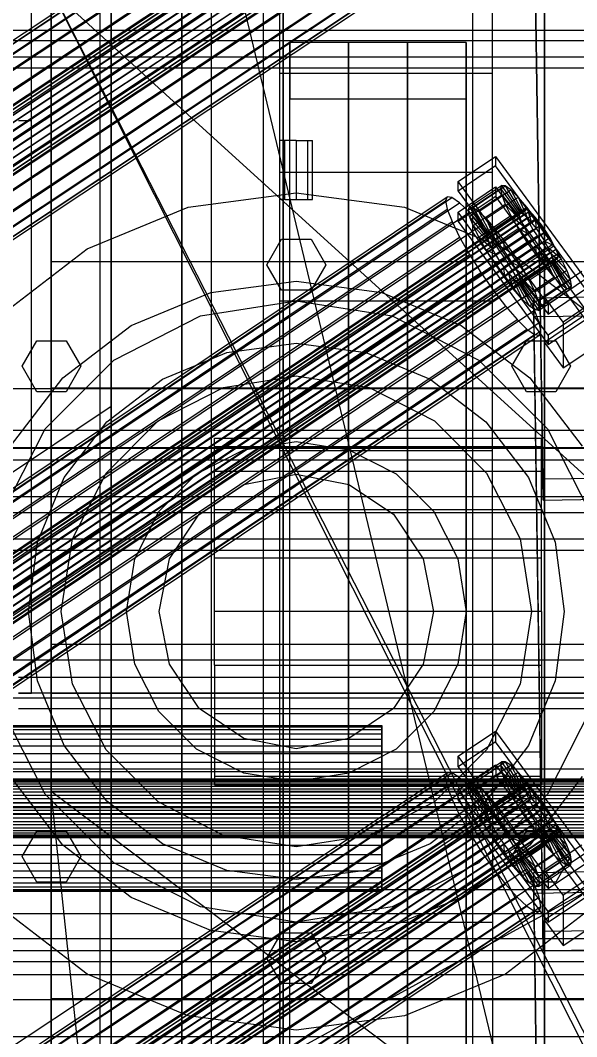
# Model space of a CAD drawing. Header units: millimetres. Extents: x -1970 to 34302, y -65268 to 6837.
# Drawn here: x 200.5 to 370.8, y -34380 to -34069.3 of the extents above; entities that cross this region are included whole.
import ezdxf

# ---------------------------------------------------------------- set-up
doc = ezdxf.new("R2010")
doc.units = ezdxf.units.MM
for name, color, linetype, lineweight in [('COTAS_O', 1, 'Continuous', 0), ('frontal_briquetadora', 7, 'Continuous', 0), ('frontal_C01', 7, 'Continuous', 0), ('frontal_C02', 7, 'Continuous', 0), ('frontal_dos-mix', 7, 'Continuous', 0), ('frontal_mezcladora', 7, 'Continuous', 0), ('frontal_tolva', 7, 'Continuous', 0)]:
    doc.layers.add(name, color=color, linetype=linetype, lineweight=lineweight)
doc.dimstyles.new('R19_100', dxfattribs={"dimtxt": 250, "dimasz": 150, "dimexe": 150, "dimexo": 80, "dimgap": 100, "dimtad": 1, "dimtih": 1, "dimtoh": 1, "dimdsep": 46, "dimcen": 0.09, "dimadec": 0, "dimazin": 0, "dimtfac": 1, "dimtdec": 4, "dimtofl": 0, "dimtmove": 0, "dimatfit": 3, "dimfxl": 1, "dimtolj": 1, "dimtzin": 0, "dimarcsym": 0})

# ---------------------------------------------------------------- blocks, each defined once
blk = doc.blocks.new('*D35')
at = {"layer": 'COTAS_O', "color": 0, "lineweight": -2, "transparency": 16777216}
for p, q in [((-1725, -34320), (-1725, -33550)), ((1725, -34320), (1725, -33550)), ((-1575, -33700), (1575, -33700))]:
    blk.add_line(p, q, dxfattribs=at)
at = {"layer": 'COTAS_O', "color": 0, "transparency": 16777216}
for points in [[(-1575, -33675), (-1575, -33725), (-1725, -33700)], [(1575, -33675), (1575, -33725), (1725, -33700)]]:
    blk.add_solid(points, dxfattribs=at)
at = {"layer": 'Defpoints', "color": 0, "transparency": 16777216}
for p in [(1725, -33700), (-1725, -34400), (1725, -34400)]:
    blk.add_point(p, dxfattribs=at)
blk = doc.blocks.new('*D39')
at = {"layer": 'COTAS_O', "color": 0, "lineweight": -2, "transparency": 16777216}
for p, q in [((-650, -34820), (-650, -34050)), ((650, -34820), (650, -34050)), ((-500, -34200), (500, -34200))]:
    blk.add_line(p, q, dxfattribs=at)
at = {"layer": 'COTAS_O', "color": 0, "transparency": 16777216}
for points in [[(-500, -34175), (-500, -34225), (-650, -34200)], [(500, -34175), (500, -34225), (650, -34200)]]:
    blk.add_solid(points, dxfattribs=at)
at = {"layer": 'Defpoints', "color": 0, "transparency": 16777216}
for p in [(650, -34200), (-650, -34900), (650, -34900)]:
    blk.add_point(p, dxfattribs=at)

msp = doc.modelspace()

# ---------------------------------------------------------------- linework, layer by layer
at = {"layer": 'frontal_briquetadora'}
for p, q in [((210, -34260), (210, -33820)), ((210, -34680), (210, -33820)), ((210, -33820), (416.55, -34680)), ((204, -34100), (204, -33920)), ((210, -34060), (210, -34490)), ((210, -34060), (430, -34260)), ((210, -34060), (210, -34260)), ((210, -34060), (210, -34305)), ((210, -34496), (210, -34060)), ((210, -34060), (430, -34490)), ((210, -34060), (430, -34496)), ((204, -34100), (200, -34100)), ((204, -34275), (204, -34100)), ((210, -34135.964), (210, -34134.226)), ((210, -34139.095), (210, -34135.964)), ((210, -34143), (210, -34139.095)), ((210, -34143), (452, -34143)), ((210, -34143), (210, -34146.905)), ((210, -34146.905), (210, -34150.036)), ((210, -34150.036), (210, -34151.774)), ((210, -34174.625), (210, -34172.888)), ((210, -34176.894), (210, -34173.435)), ((210, -34177.757), (210, -34174.625)), ((210, -34183.693), (210, -34176.894)), ((210, -34181.662), (210, -34177.757)), ((210, -34181.662), (452, -34181.662)), ((210, -34181.662), (210, -34185.567)), ((210, -34193.602), (210, -34183.693)), ((210, -34185.567), (210, -34188.698)), ((210, -34188.698), (210, -34190.436)), ((210, -34206.283), (210, -34193.602)), ((210, -34221.304), (210, -34206.283)), ((210, -34238.153), (210, -34221.304)), ((210, -34256.258), (210, -34238.153)), ((210, -34275), (210, -34256.258)), ((210, -34260), (430, -34260)), ((210, -34260), (210, -34305)), ((210, -34680), (210, -34260)), ((210, -34496), (210, -34260)), ((210, -34267.964), (210, -34266.226)), ((750, -34270.216), (200, -34270.216)), ((210, -34271.095), (210, -34267.964)), ((210, -34275), (210, -34271.095)), ((750, -34275), (200, -34275)), ((200, -34275), (204, -34275)), ((210, -34275), (452, -34275)), ((210, -34275), (210, -34278.905)), ((210, -34275), (210, -34293.742)), ((750, -34279.784), (200, -34279.784)), ((210, -34278.905), (210, -34282.036)), ((210, -34282.036), (210, -34283.774)), ((210, -34293.742), (210, -34311.847)), ((210, -34305), (210, -34471)), ((222, -34418.333), (210, -34305)), ((430, -34305), (210, -34305)), ((430, -34471), (210, -34305)), ((210, -34680), (210, -34305)), ((210, -34305), (210, -34496)), ((430, -34305), (222, -34418.333)), ((210, -34311.847), (210, -34328.696)), ((210, -34328.696), (210, -34343.717)), ((210, -34343.717), (210, -34356.398)), ((210, -34356.398), (210, -34366.307)), ((210, -34361.302), (210, -34359.564)), ((210, -34364.433), (210, -34361.302)), ((210, -34368.338), (210, -34364.433)), ((210, -34366.307), (210, -34373.106)), ((210, -34368.338), (452, -34368.338)), ((210, -34368.338), (210, -34372.243)), ((210, -34372.243), (210, -34375.375)), ((210, -34373.106), (210, -34376.565)), ((210, -34375.375), (210, -34377.112))]:
    msp.add_line(p, q, dxfattribs=at)
at = {"layer": 'frontal_C01'}
for p, q in [((250, -35735.764), (250, -32680.37)), ((250, -32685.104), (250, -35740.498)), ((146.872, -34109.461), (331.181, -33987.13)), ((148.32, -34109.469), (332.629, -33987.137)), ((146.383, -34110.895), (330.692, -33988.563)), ((150.629, -34110.916), (334.938, -33988.584)), ((141.045, -34133.405), (354.844, -33991.5)), ((141.218, -34132.897), (355.017, -33990.992)), ((141.224, -34134.388), (355.022, -33992.484)), ((141.731, -34132.899), (355.53, -33990.995)), ((141.742, -34135.781), (355.541, -33993.876)), ((142.549, -34133.412), (356.348, -33991.508)), ((143.617, -34134.4), (357.415, -33992.496)), ((144.861, -34135.796), (358.659, -33993.892)), ((146.887, -34113.671), (331.197, -33991.34)), ((153.641, -34113.705), (337.95, -33991.373)), ((142.565, -34137.487), (356.363, -33995.583)), ((359.995, -33995.601), (146.196, -34137.505)), ((148.35, -34117.601), (332.659, -33995.27)), ((157.152, -34117.645), (341.461, -33995.313)), ((143.635, -34139.391), (357.434, -33997.487)), ((144.881, -34141.363), (358.68, -33999.459)), ((147.533, -34139.411), (361.332, -33997.506)), ((148.779, -34141.382), (362.578, -33999.478)), ((150.672, -34122.417), (334.981, -34000.085)), ((345.231, -34000.136), (160.922, -34122.468)), ((146.218, -34143.268), (360.017, -34001.364)), ((147.554, -34144.977), (361.352, -34003.073)), ((149.85, -34143.286), (363.648, -34001.382)), ((150.672, -34144.993), (364.471, -34003.088)), ((148.798, -34146.373), (362.596, -34004.469)), ((149.865, -34147.362), (363.664, -34005.457)), ((150.683, -34147.874), (364.482, -34005.97)), ((151.191, -34146.385), (364.989, -34004.481)), ((151.196, -34147.877), (364.995, -34005.973)), ((151.369, -34147.369), (365.168, -34005.465)), ((153.694, -34127.79), (338.003, -34005.459)), ((164.693, -34127.845), (349.002, -34005.514)), ((157.211, -34133.355), (341.52, -34011.024)), ((168.21, -34133.41), (352.519, -34011.079)), ((160.982, -34138.733), (345.291, -34016.401)), ((171.232, -34138.784), (355.541, -34016.452)), ((360.514, -34209.542), (357.646, -34017.594)), ((164.752, -34143.556), (349.061, -34021.224)), ((173.554, -34143.6), (357.863, -34021.268)), ((360.514, -34215.946), (357.646, -34023.998)), ((168.263, -34147.496), (352.572, -34025.165)), ((171.275, -34150.285), (355.584, -34027.953)), ((175.016, -34147.53), (359.326, -34025.198)), ((175.521, -34150.306), (359.83, -34027.975)), ((173.584, -34151.732), (357.893, -34029.401)), ((175.032, -34151.739), (359.341, -34029.408)), ((228.298, -34363.008), (228.298, -34050.821)), ((130, -34121.752), (228.298, -34056.508)), ((228.298, -34056.508), (228.298, -34368.695)), ((430, -34075.498), (-430, -34075.498)), ((430, -34080.498), (-430, -34080.498)), ((-450, -34181.845), (450, -34181.845)), ((450, -34194.652), (-450, -34194.652)), ((-425, -34203.618), (425, -34203.618)), ((378.512, -34209.301), (360.514, -34209.542)), ((360.514, -34209.542), (360.514, -34215.946)), ((450, -34215.002), (-450, -34215.002)), ((425, -34214.987), (-425, -34214.987)), ((360.514, -34215.946), (378.512, -34215.705)), ((425, -34219.883), (-425, -34219.883)), ((-450, -34227.809), (450, -34227.809)), ((-425, -34231.251), (425, -34231.251)), ((-311.15, -34284.83), (311.15, -34284.83)), ((-311.15, -34285.272), (311.15, -34285.272)), ((-311.15, -34286.115), (311.15, -34286.115)), ((311.15, -34285.272), (311.15, -34284.83)), ((311.15, -34284.83), (311.15, -34286.115)), ((311.15, -34287.412), (311.15, -34285.272)), ((311.15, -34286.115), (311.15, -34289.04)), ((-311.15, -34287.412), (311.15, -34287.412)), ((-311.15, -34289.04), (311.15, -34289.04)), ((311.15, -34291.103), (311.15, -34287.412)), ((311.15, -34289.04), (311.15, -34293.405)), ((334.501, -34294.257), (345.969, -34286.646)), ((345.969, -34286.646), (345.981, -34289.847)), ((345.969, -34286.646), (373.501, -34323.885)), ((-311.15, -34291.103), (311.15, -34291.103)), ((311.15, -34296.094), (311.15, -34291.103)), ((345.981, -34289.847), (334.513, -34297.459)), ((373.513, -34327.086), (345.981, -34289.847)), ((-311.15, -34293.405), (311.15, -34293.405)), ((311.15, -34293.405), (311.15, -34298.913)), ((334.513, -34297.459), (334.501, -34294.257)), ((362.033, -34331.496), (334.501, -34294.257)), ((-311.15, -34296.094), (311.15, -34296.094)), ((311.15, -34302.045), (311.15, -34296.094)), ((334.513, -34297.459), (362.045, -34334.698)), ((334.539, -34304.503), (346.008, -34296.891)), ((337.64, -34303.541), (347.47, -34297.016)), ((338.005, -34302.468), (347.835, -34295.944)), ((339.088, -34302.474), (348.918, -34295.949)), ((340.816, -34303.556), (350.645, -34297.032)), ((346.008, -34296.891), (346.02, -34300.093)), ((346.008, -34296.891), (373.539, -34334.13)), ((347.835, -34295.944), (347.47, -34297.016)), ((347.47, -34297.016), (353.205, -34304.774)), ((347.47, -34297.016), (347.847, -34299.093)), ((348.918, -34295.949), (347.835, -34295.944)), ((347.835, -34295.944), (353.378, -34304.266)), ((350.645, -34297.032), (348.918, -34295.949)), ((348.918, -34295.949), (353.892, -34304.269)), ((352.899, -34299.118), (350.645, -34297.032)), ((350.645, -34297.032), (354.71, -34304.782)), ((-440, -34301.196), (440, -34301.196)), ((-440, -34301.353), (440, -34301.353)), ((-440, -34301.652), (440, -34301.652)), ((-311.15, -34298.913), (311.15, -34298.913)), ((146.383, -34423.082), (330.692, -34300.75)), ((146.872, -34421.648), (331.181, -34299.317)), ((148.32, -34421.655), (332.629, -34299.324)), ((150.629, -34423.103), (334.938, -34300.771)), ((311.15, -34298.913), (311.15, -34305.189)), ((331.181, -34299.317), (330.692, -34300.75)), ((330.692, -34300.75), (331.197, -34303.526)), ((332.629, -34299.324), (331.181, -34299.317)), ((334.938, -34300.771), (332.629, -34299.324)), ((346.02, -34300.093), (334.551, -34307.705)), ((337.95, -34303.56), (334.938, -34300.771)), ((338.017, -34305.617), (347.847, -34299.093)), ((343.069, -34305.642), (352.899, -34299.118)), ((373.551, -34337.332), (346.02, -34300.093)), ((347.847, -34299.093), (353.384, -34305.758)), ((347.847, -34299.093), (348.941, -34302.033)), ((355.525, -34302.066), (352.899, -34299.118)), ((352.899, -34299.118), (355.777, -34305.77)), ((-440, -34302.111), (440, -34302.111)), ((-440, -34302.688), (440, -34302.688)), ((-440, -34303.419), (440, -34303.419)), ((-440, -34304.235), (440, -34304.235)), ((311.15, -34302.045), (-311.15, -34302.045)), ((141.045, -34445.591), (354.844, -34303.687)), ((141.218, -34445.083), (355.017, -34303.179)), ((141.224, -34446.575), (355.022, -34304.671)), ((141.731, -34445.086), (355.53, -34303.182)), ((142.549, -34445.599), (356.348, -34303.694)), ((143.617, -34446.587), (357.415, -34304.683)), ((146.887, -34425.858), (331.197, -34303.526)), ((153.641, -34425.891), (337.95, -34303.56)), ((311.15, -34308.55), (311.15, -34302.045)), ((331.197, -34303.526), (332.659, -34307.456)), ((334.551, -34307.705), (334.539, -34304.503)), ((362.071, -34341.742), (334.539, -34304.503)), ((337.64, -34303.541), (338.005, -34302.468)), ((343.376, -34311.299), (337.64, -34303.541)), ((338.017, -34305.617), (337.64, -34303.541)), ((341.461, -34307.5), (337.95, -34303.56)), ((343.549, -34310.791), (338.005, -34302.468)), ((338.005, -34302.468), (339.088, -34302.474)), ((344.062, -34310.793), (339.088, -34302.474)), ((339.088, -34302.474), (340.816, -34303.556)), ((339.111, -34308.557), (348.941, -34302.033)), ((344.88, -34311.306), (340.816, -34303.556)), ((340.816, -34303.556), (343.069, -34305.642)), ((353.205, -34304.774), (343.376, -34311.299)), ((353.378, -34304.266), (343.549, -34310.791)), ((353.892, -34304.269), (344.062, -34310.793)), ((354.71, -34304.782), (344.88, -34311.306)), ((345.695, -34308.59), (355.525, -34302.066)), ((348.941, -34302.033), (353.902, -34307.151)), ((348.941, -34302.033), (350.678, -34305.635)), ((353.205, -34304.774), (353.378, -34304.266)), ((353.384, -34305.758), (353.205, -34304.774)), ((353.378, -34304.266), (353.892, -34304.269)), ((353.892, -34304.269), (354.71, -34304.782)), ((354.71, -34304.782), (355.777, -34305.77)), ((355.017, -34303.179), (354.844, -34303.687)), ((354.844, -34303.687), (355.022, -34304.671)), ((355.53, -34303.182), (355.017, -34303.179)), ((355.022, -34304.671), (355.541, -34306.063)), ((358.345, -34305.673), (355.525, -34302.066)), ((355.525, -34302.066), (357.021, -34307.166)), ((356.348, -34303.694), (355.53, -34303.182)), ((357.415, -34304.683), (356.348, -34303.694)), ((358.659, -34306.079), (357.415, -34304.683)), ((-440, -34305.188), (440, -34305.188)), ((-440, -34306.186), (440, -34306.186)), ((440, -34307.296), (-440, -34307.296)), ((-311.15, -34305.189), (311.15, -34305.189)), ((141.742, -34447.968), (355.541, -34306.063)), ((142.565, -34449.674), (356.363, -34307.77)), ((144.861, -34447.983), (358.659, -34306.079)), ((359.995, -34307.788), (146.196, -34449.692)), ((148.35, -34429.788), (332.659, -34307.456)), ((157.152, -34429.832), (341.461, -34307.5)), ((311.15, -34305.189), (311.15, -34311.805)), ((332.659, -34307.456), (334.981, -34312.272)), ((334.551, -34307.705), (362.083, -34344.944)), ((343.554, -34312.282), (338.017, -34305.617)), ((339.111, -34308.557), (338.017, -34305.617)), ((340.848, -34312.159), (350.678, -34305.635)), ((345.231, -34312.323), (341.461, -34307.5)), ((345.947, -34312.294), (343.069, -34305.642)), ((343.069, -34305.642), (345.695, -34308.59)), ((353.384, -34305.758), (343.554, -34312.282)), ((353.902, -34307.151), (344.073, -34313.675)), ((355.777, -34305.77), (345.947, -34312.294)), ((357.021, -34307.166), (347.191, -34313.69)), ((358.345, -34305.673), (348.515, -34312.198)), ((350.678, -34305.635), (354.725, -34308.857)), ((350.678, -34305.635), (352.938, -34309.655)), ((353.902, -34307.151), (353.384, -34305.758)), ((354.725, -34308.857), (353.902, -34307.151)), ((355.541, -34306.063), (356.363, -34307.77)), ((355.777, -34305.77), (357.021, -34307.166)), ((356.363, -34307.77), (357.434, -34309.674)), ((357.021, -34307.166), (358.357, -34308.875)), ((358.357, -34308.875), (358.345, -34305.673)), ((361.166, -34309.696), (358.345, -34305.673)), ((359.995, -34307.788), (358.659, -34306.079)), ((361.332, -34309.693), (359.995, -34307.788)), ((-440, -34308.41), (440, -34308.41)), ((-440, -34309.601), (440, -34309.601)), ((-440, -34310.754), (440, -34310.754)), ((-311.15, -34308.55), (311.15, -34308.55)), ((143.635, -34451.578), (357.434, -34309.674)), ((147.533, -34451.597), (361.332, -34309.693)), ((311.15, -34315.166), (311.15, -34308.55)), ((344.073, -34313.675), (339.111, -34308.557)), ((340.848, -34312.159), (339.111, -34308.557)), ((343.108, -34316.179), (352.938, -34309.655)), ((343.549, -34310.791), (343.376, -34311.299)), ((344.062, -34310.793), (343.549, -34310.791)), ((344.88, -34311.306), (344.062, -34310.793)), ((354.725, -34308.857), (344.895, -34315.381)), ((347.191, -34313.69), (345.695, -34308.59)), ((345.695, -34308.59), (348.515, -34312.198)), ((355.796, -34310.761), (345.966, -34317.285)), ((348.527, -34315.399), (358.357, -34308.875)), ((359.693, -34310.78), (349.863, -34317.305)), ((351.336, -34316.22), (361.166, -34309.696)), ((352.938, -34309.655), (355.796, -34310.761)), ((352.938, -34309.655), (355.569, -34313.818)), ((355.796, -34310.761), (354.725, -34308.857)), ((357.042, -34312.733), (355.796, -34310.761)), ((357.434, -34309.674), (358.68, -34311.645)), ((358.357, -34308.875), (359.693, -34310.78)), ((361.166, -34309.696), (359.693, -34310.78)), ((359.693, -34310.78), (360.939, -34312.752)), ((363.797, -34313.859), (361.166, -34309.696)), ((362.578, -34311.665), (361.332, -34309.693)), ((-440, -34311.945), (440, -34311.945)), ((-440, -34313.059), (440, -34313.059)), ((-311.15, -34311.805), (311.15, -34311.805)), ((144.881, -34453.55), (358.68, -34311.645)), ((146.218, -34455.455), (360.017, -34313.551)), ((148.779, -34453.569), (362.578, -34311.665)), ((149.85, -34455.473), (363.648, -34313.569)), ((150.672, -34434.604), (334.981, -34312.272)), ((345.231, -34312.323), (160.922, -34434.655)), ((311.15, -34311.805), (311.15, -34318.31)), ((334.981, -34312.272), (338.003, -34317.646)), ((344.895, -34315.381), (340.848, -34312.159)), ((343.108, -34316.179), (340.848, -34312.159)), ((343.376, -34311.299), (343.554, -34312.282)), ((343.554, -34312.282), (344.073, -34313.675)), ((344.073, -34313.675), (344.895, -34315.381)), ((345.947, -34312.294), (344.88, -34311.306)), ((349.002, -34317.701), (345.231, -34312.323)), ((345.739, -34320.342), (355.569, -34313.818)), ((347.191, -34313.69), (345.947, -34312.294)), ((348.527, -34315.399), (347.191, -34313.69)), ((357.042, -34312.733), (347.212, -34319.257)), ((348.515, -34312.198), (348.527, -34315.399)), ((348.515, -34312.198), (351.336, -34316.22)), ((360.939, -34312.752), (351.109, -34319.277)), ((353.967, -34320.383), (363.797, -34313.859)), ((355.569, -34313.818), (357.042, -34312.733)), ((355.569, -34313.818), (358.39, -34317.84)), ((358.378, -34314.638), (357.042, -34312.733)), ((358.68, -34311.645), (360.017, -34313.551)), ((360.017, -34313.551), (361.352, -34315.26)), ((363.797, -34313.859), (360.939, -34312.752)), ((360.939, -34312.752), (362.01, -34314.656)), ((363.648, -34313.569), (362.578, -34311.665)), ((364.471, -34315.275), (363.648, -34313.569)), ((366.057, -34317.878), (363.797, -34313.859)), ((-440, -34314.169), (440, -34314.169)), ((-440, -34315.168), (440, -34315.168)), ((-440, -34316.121), (440, -34316.121)), ((-440, -34316.936), (440, -34316.936)), ((-311.15, -34315.166), (311.15, -34315.166)), ((147.554, -34457.164), (361.352, -34315.26)), ((148.798, -34458.56), (362.596, -34316.656)), ((150.672, -34457.18), (364.471, -34315.275)), ((151.191, -34458.572), (364.989, -34316.668)), ((311.15, -34321.442), (311.15, -34315.166)), ((345.966, -34317.285), (343.108, -34316.179)), ((345.739, -34320.342), (343.108, -34316.179)), ((344.895, -34315.381), (345.966, -34317.285)), ((349.863, -34317.305), (348.527, -34315.399)), ((358.378, -34314.638), (348.548, -34321.163)), ((349.863, -34317.305), (351.336, -34316.22)), ((359.714, -34316.347), (349.884, -34322.872)), ((351.336, -34316.22), (353.967, -34320.383)), ((362.01, -34314.656), (352.18, -34321.181)), ((362.833, -34316.363), (353.003, -34322.887)), ((358.39, -34317.84), (358.378, -34314.638)), ((359.714, -34316.347), (358.378, -34314.638)), ((361.21, -34321.448), (359.714, -34316.347)), ((360.958, -34317.743), (359.714, -34316.347)), ((361.352, -34315.26), (362.596, -34316.656)), ((366.057, -34317.878), (362.01, -34314.656)), ((362.01, -34314.656), (362.833, -34316.363)), ((362.596, -34316.656), (363.664, -34317.644)), ((367.794, -34321.481), (362.833, -34316.363)), ((362.833, -34316.363), (363.351, -34317.755)), ((364.989, -34316.668), (364.471, -34315.275)), ((365.168, -34317.652), (364.989, -34316.668)), ((-440, -34317.668), (440, -34317.668)), ((-440, -34318.244), (440, -34318.244)), ((-440, -34318.704), (440, -34318.704)), ((-440, -34319.002), (440, -34319.002)), ((-440, -34319.159), (440, -34319.159)), ((-311.15, -34318.31), (311.15, -34318.31)), ((149.865, -34459.548), (363.664, -34317.644)), ((150.683, -34460.061), (364.482, -34318.157)), ((151.196, -34460.064), (364.995, -34318.159)), ((151.369, -34459.556), (365.168, -34317.652)), ((153.694, -34439.977), (338.003, -34317.646)), ((164.693, -34440.032), (349.002, -34317.701)), ((311.15, -34318.31), (311.15, -34324.261)), ((338.003, -34317.646), (341.52, -34323.211)), ((347.212, -34319.257), (345.739, -34320.342)), ((345.966, -34317.285), (347.212, -34319.257)), ((347.212, -34319.257), (348.548, -34321.163)), ((348.56, -34324.364), (358.39, -34317.84)), ((352.519, -34323.266), (349.002, -34317.701)), ((351.109, -34319.277), (349.863, -34317.305)), ((352.18, -34321.181), (351.109, -34319.277)), ((351.109, -34319.277), (353.967, -34320.383)), ((360.958, -34317.743), (351.128, -34324.268)), ((362.025, -34318.731), (352.196, -34325.256)), ((362.843, -34319.244), (353.014, -34325.769)), ((363.351, -34317.755), (353.521, -34324.28)), ((363.357, -34319.247), (353.527, -34325.771)), ((363.53, -34318.739), (353.7, -34325.263)), ((356.228, -34324.402), (366.057, -34317.878)), ((358.39, -34317.84), (361.21, -34321.448)), ((363.836, -34324.395), (360.958, -34317.743)), ((362.025, -34318.731), (360.958, -34317.743)), ((366.09, -34326.481), (362.025, -34318.731)), ((362.843, -34319.244), (362.025, -34318.731)), ((367.817, -34327.564), (362.843, -34319.244)), ((363.357, -34319.247), (362.843, -34319.244)), ((368.888, -34324.42), (363.351, -34317.755)), ((363.351, -34317.755), (363.53, -34318.739)), ((363.53, -34318.739), (363.357, -34319.247)), ((368.9, -34327.569), (363.357, -34319.247)), ((369.265, -34326.497), (363.53, -34318.739)), ((363.664, -34317.644), (364.482, -34318.157)), ((364.482, -34318.157), (364.995, -34318.159)), ((364.995, -34318.159), (365.168, -34317.652)), ((367.794, -34321.481), (366.057, -34317.878)), ((-311.15, -34321.442), (311.15, -34321.442)), ((157.211, -34445.542), (341.52, -34323.211)), ((168.21, -34445.597), (352.519, -34323.266)), ((311.15, -34326.951), (311.15, -34321.442)), ((341.52, -34323.211), (345.291, -34328.588)), ((348.56, -34324.364), (345.739, -34320.342)), ((348.548, -34321.163), (348.56, -34324.364)), ((348.548, -34321.163), (349.884, -34322.872)), ((349.884, -34322.872), (351.38, -34327.972)), ((349.884, -34322.872), (351.128, -34324.268)), ((351.38, -34327.972), (361.21, -34321.448)), ((353.003, -34322.887), (352.18, -34321.181)), ((352.18, -34321.181), (356.228, -34324.402)), ((355.541, -34328.639), (352.519, -34323.266)), ((353.521, -34324.28), (353.003, -34322.887)), ((353.003, -34322.887), (357.964, -34328.005)), ((353.967, -34320.383), (356.228, -34324.402)), ((357.964, -34328.005), (367.794, -34321.481)), ((360.882, -34328.984), (372.35, -34321.372)), ((361.21, -34321.448), (363.836, -34324.395)), ((368.888, -34324.42), (367.794, -34321.481)), ((-311.15, -34324.261), (311.15, -34324.261)), ((311.15, -34324.261), (311.15, -34329.252)), ((351.38, -34327.972), (348.56, -34324.364)), ((351.128, -34324.268), (354.006, -34330.919)), ((351.128, -34324.268), (352.196, -34325.256)), ((352.196, -34325.256), (356.26, -34333.006)), ((352.196, -34325.256), (353.014, -34325.769)), ((353.014, -34325.769), (357.987, -34334.088)), ((353.014, -34325.769), (353.527, -34325.771)), ((353.7, -34325.263), (353.521, -34324.28)), ((353.521, -34324.28), (359.058, -34330.945)), ((353.527, -34325.771), (353.7, -34325.263)), ((353.527, -34325.771), (359.07, -34334.094)), ((353.7, -34325.263), (359.436, -34333.021)), ((354.006, -34330.919), (363.836, -34324.395)), ((356.228, -34324.402), (357.964, -34328.005)), ((356.26, -34333.006), (366.09, -34326.481)), ((359.058, -34330.945), (368.888, -34324.42)), ((359.436, -34333.021), (369.265, -34326.497)), ((373.501, -34323.885), (362.033, -34331.496)), ((363.836, -34324.395), (366.09, -34326.481)), ((366.09, -34326.481), (367.817, -34327.564)), ((369.265, -34326.497), (368.888, -34324.42)), ((368.9, -34327.569), (369.265, -34326.497)), ((-311.15, -34326.951), (311.15, -34326.951)), ((-311.15, -34329.252), (311.15, -34329.252)), ((160.982, -34450.92), (345.291, -34328.588)), ((171.232, -34450.971), (355.541, -34328.639)), ((311.15, -34331.316), (311.15, -34326.951)), ((311.15, -34329.252), (311.15, -34332.943)), ((345.291, -34328.588), (349.061, -34333.411)), ((354.006, -34330.919), (351.38, -34327.972)), ((357.863, -34333.455), (355.541, -34328.639)), ((357.646, -34329.781), (375.644, -34329.54)), ((357.964, -34328.005), (359.058, -34330.945)), ((357.987, -34334.088), (367.817, -34327.564)), ((359.07, -34334.094), (368.9, -34327.569)), ((360.939, -34344.353), (360.882, -34328.984)), ((366.618, -34336.742), (360.882, -34328.984)), ((362.045, -34334.698), (373.513, -34327.086)), ((378.086, -34329.131), (366.618, -34336.742)), ((367.817, -34327.564), (368.9, -34327.569)), ((-311.15, -34331.316), (311.15, -34331.316)), ((311.15, -34334.241), (311.15, -34331.316)), ((356.26, -34333.006), (354.006, -34330.919)), ((357.646, -34336.185), (357.646, -34329.781)), ((360.514, -34521.729), (357.646, -34329.781)), ((359.058, -34330.945), (359.436, -34333.021)), ((362.033, -34331.496), (362.045, -34334.698)), ((-311.15, -34332.943), (311.15, -34332.943)), ((-311.15, -34334.241), (311.15, -34334.241)), ((-311.15, -34335.083), (311.15, -34335.083)), ((-311.15, -34335.526), (311.15, -34335.526)), ((164.752, -34455.743), (349.061, -34333.411)), ((173.554, -34455.787), (357.863, -34333.455)), ((311.15, -34332.943), (311.15, -34335.083)), ((311.15, -34335.526), (311.15, -34334.241)), ((311.15, -34335.083), (311.15, -34335.526)), ((349.061, -34333.411), (352.572, -34337.351)), ((357.987, -34334.088), (356.26, -34333.006)), ((359.326, -34337.385), (357.863, -34333.455)), ((359.07, -34334.094), (357.987, -34334.088)), ((359.436, -34333.021), (359.07, -34334.094)), ((373.539, -34334.13), (362.071, -34341.742)), ((168.263, -34459.683), (352.572, -34337.351)), ((175.016, -34459.717), (359.326, -34337.385)), ((352.572, -34337.351), (355.584, -34340.14)), ((375.644, -34335.944), (357.646, -34336.185)), ((360.514, -34528.133), (357.646, -34336.185)), ((359.83, -34340.161), (359.326, -34337.385)), ((372.408, -34336.741), (360.939, -34344.353)), ((362.083, -34344.944), (373.551, -34337.332)), ((366.618, -34336.742), (366.675, -34352.111)), ((171.275, -34462.472), (355.584, -34340.14)), ((173.584, -34463.919), (357.893, -34341.588)), ((175.032, -34463.926), (359.341, -34341.595)), ((175.521, -34462.493), (359.83, -34340.161)), ((355.584, -34340.14), (357.893, -34341.588)), ((357.893, -34341.588), (359.341, -34341.595)), ((359.341, -34341.595), (359.83, -34340.161)), ((362.071, -34341.742), (362.083, -34344.944)), ((360.939, -34344.353), (366.675, -34352.111)), ((366.675, -34352.111), (378.143, -34344.499)), ((228.298, -34363.008), (130, -34428.251)), ((228.298, -34675.195), (228.298, -34363.008)), ((228.298, -34363.008), (228.298, -34368.695)), ((130, -34433.939), (228.298, -34368.695)), ((228.298, -34368.695), (228.298, -34680.882))]:
    msp.add_line(p, q, dxfattribs=at)
at = {"layer": 'frontal_C02'}
for p, q in [((250, -35767.535), (250, -32976.99)), ((250, -32981.769), (250, -35772.314)), ((228.298, -34187.295), (228.298, -33902.474)), ((228.298, -33908.215), (228.298, -34193.036)), ((425, -34072.349), (-425, -34072.349)), ((-425, -34083.825), (425, -34083.825)), ((334.501, -34118.545), (345.969, -34110.862)), ((345.969, -34110.862), (345.981, -34113.784)), ((345.969, -34110.862), (373.501, -34148.455)), ((345.981, -34113.784), (334.513, -34121.468)), ((373.513, -34151.377), (345.981, -34113.784)), ((334.513, -34121.468), (334.501, -34118.545)), ((362.033, -34156.138), (334.501, -34118.545)), ((334.539, -34127.898), (346.008, -34120.214)), ((337.64, -34127.267), (347.47, -34120.681)), ((338.005, -34126.337), (347.835, -34119.751)), ((339.088, -34126.484), (348.918, -34119.898)), ((340.816, -34127.699), (350.645, -34121.113)), ((346.008, -34120.214), (346.02, -34123.137)), ((346.008, -34120.214), (373.539, -34157.807)), ((347.835, -34119.751), (347.47, -34120.681)), ((347.47, -34120.681), (353.205, -34128.513)), ((347.47, -34120.681), (347.847, -34122.625)), ((348.918, -34119.898), (347.835, -34119.751)), ((347.835, -34119.751), (353.378, -34128.072)), ((350.645, -34121.113), (348.918, -34119.898)), ((348.918, -34119.898), (353.892, -34128.142)), ((352.899, -34123.312), (350.645, -34121.113)), ((350.645, -34121.113), (354.71, -34128.717)), ((146.383, -34247.934), (330.692, -34124.45)), ((146.872, -34246.69), (331.181, -34123.206)), ((148.32, -34246.887), (332.629, -34123.403)), ((331.181, -34123.206), (330.692, -34124.45)), ((330.692, -34124.45), (331.197, -34127.049)), ((332.629, -34123.403), (331.181, -34123.206)), ((334.938, -34125.027), (332.629, -34123.403)), ((334.513, -34121.468), (362.045, -34159.061)), ((346.02, -34123.137), (334.551, -34130.82)), ((338.017, -34129.211), (347.847, -34122.625)), ((343.069, -34129.898), (352.899, -34123.312)), ((373.551, -34160.73), (346.02, -34123.137)), ((347.847, -34122.625), (353.384, -34129.434)), ((347.847, -34122.625), (348.941, -34125.451)), ((355.525, -34126.346), (352.899, -34123.312)), ((352.899, -34123.312), (355.777, -34129.759)), ((141.045, -34270.657), (354.844, -34127.415)), ((141.218, -34270.216), (355.017, -34126.974)), ((141.731, -34270.286), (355.53, -34127.044)), ((142.549, -34270.861), (356.348, -34127.62)), ((146.887, -34250.533), (331.197, -34127.049)), ((150.629, -34248.511), (334.938, -34125.027)), ((331.197, -34127.049), (332.659, -34130.826)), ((337.95, -34127.967), (334.938, -34125.027)), ((337.64, -34127.267), (338.005, -34126.337)), ((343.376, -34135.099), (337.64, -34127.267)), ((338.017, -34129.211), (337.64, -34127.267)), ((343.549, -34134.658), (338.005, -34126.337)), ((338.005, -34126.337), (339.088, -34126.484)), ((344.062, -34134.728), (339.088, -34126.484)), ((339.088, -34126.484), (340.816, -34127.699)), ((339.111, -34132.037), (348.941, -34125.451)), ((345.695, -34132.932), (355.525, -34126.346)), ((348.941, -34125.451), (353.902, -34130.772)), ((348.941, -34125.451), (350.678, -34128.966)), ((355.017, -34126.974), (354.844, -34127.415)), ((354.844, -34127.415), (355.022, -34128.336)), ((355.53, -34127.044), (355.017, -34126.974)), ((358.345, -34130.008), (355.525, -34126.346)), ((355.525, -34126.346), (357.021, -34131.196)), ((356.348, -34127.62), (355.53, -34127.044)), ((357.415, -34128.661), (356.348, -34127.62)), ((141.224, -34271.577), (355.022, -34128.336)), ((141.742, -34272.916), (355.541, -34129.675)), ((143.617, -34271.903), (357.415, -34128.661)), ((144.861, -34273.34), (358.659, -34130.099)), ((153.641, -34251.451), (337.95, -34127.967)), ((334.551, -34130.82), (334.539, -34127.898)), ((362.071, -34165.491), (334.539, -34127.898)), ((341.461, -34132.023), (337.95, -34127.967)), ((343.554, -34136.02), (338.017, -34129.211)), ((339.111, -34132.037), (338.017, -34129.211)), ((344.88, -34135.303), (340.816, -34127.699)), ((340.816, -34127.699), (343.069, -34129.898)), ((340.848, -34135.552), (350.678, -34128.966)), ((345.947, -34136.345), (343.069, -34129.898)), ((343.069, -34129.898), (345.695, -34132.932)), ((353.205, -34128.513), (343.376, -34135.099)), ((353.378, -34128.072), (343.549, -34134.658)), ((353.384, -34129.434), (343.554, -34136.02)), ((353.892, -34128.142), (344.062, -34134.728)), ((353.902, -34130.772), (344.073, -34137.358)), ((354.71, -34128.717), (344.88, -34135.303)), ((355.777, -34129.759), (345.947, -34136.345)), ((358.345, -34130.008), (348.515, -34136.594)), ((350.678, -34128.966), (354.725, -34132.437)), ((350.678, -34128.966), (352.938, -34132.93)), ((353.205, -34128.513), (353.378, -34128.072)), ((353.384, -34129.434), (353.205, -34128.513)), ((353.378, -34128.072), (353.892, -34128.142)), ((353.902, -34130.772), (353.384, -34129.434)), ((353.892, -34128.142), (354.71, -34128.717)), ((354.725, -34132.437), (353.902, -34130.772)), ((354.71, -34128.717), (355.777, -34129.759)), ((355.022, -34128.336), (355.541, -34129.675)), ((355.541, -34129.675), (356.363, -34131.34)), ((355.777, -34129.759), (357.021, -34131.196)), ((358.659, -34130.099), (357.415, -34128.661)), ((358.357, -34132.931), (358.345, -34130.008)), ((361.166, -34134.049), (358.345, -34130.008)), ((359.995, -34131.833), (358.659, -34130.099)), ((142.565, -34274.581), (356.363, -34131.34)), ((143.635, -34276.459), (357.434, -34133.217)), ((359.995, -34131.833), (146.196, -34275.075)), ((147.533, -34276.989), (361.332, -34133.747)), ((148.35, -34254.31), (332.659, -34130.826)), ((157.152, -34255.507), (341.461, -34132.023)), ((332.659, -34130.826), (334.981, -34135.525)), ((334.551, -34130.82), (362.083, -34168.413)), ((344.073, -34137.358), (339.111, -34132.037)), ((340.848, -34135.552), (339.111, -34132.037)), ((345.231, -34136.919), (341.461, -34132.023)), ((343.108, -34139.516), (352.938, -34132.93)), ((354.725, -34132.437), (344.895, -34139.023)), ((347.191, -34137.782), (345.695, -34132.932)), ((345.695, -34132.932), (348.515, -34136.594)), ((357.021, -34131.196), (347.191, -34137.782)), ((348.527, -34139.517), (358.357, -34132.931)), ((352.938, -34132.93), (355.796, -34134.315)), ((352.938, -34132.93), (355.569, -34137.074)), ((355.796, -34134.315), (354.725, -34132.437)), ((356.363, -34131.34), (357.434, -34133.217)), ((357.021, -34131.196), (358.357, -34132.931)), ((357.434, -34133.217), (358.68, -34135.18)), ((358.357, -34132.931), (359.693, -34134.845)), ((361.332, -34133.747), (359.995, -34131.833)), ((362.578, -34135.71), (361.332, -34133.747)), ((144.881, -34278.422), (358.68, -34135.18)), ((148.779, -34278.952), (362.578, -34135.71)), ((150.672, -34259.009), (334.981, -34135.525)), ((345.231, -34136.919), (160.922, -34260.403)), ((334.981, -34135.525), (338.003, -34140.825)), ((344.895, -34139.023), (340.848, -34135.552)), ((343.108, -34139.516), (340.848, -34135.552)), ((343.549, -34134.658), (343.376, -34135.099)), ((343.376, -34135.099), (343.554, -34136.02)), ((344.062, -34134.728), (343.549, -34134.658)), ((343.554, -34136.02), (344.073, -34137.358)), ((344.88, -34135.303), (344.062, -34134.728)), ((345.947, -34136.345), (344.88, -34135.303)), ((349.002, -34142.321), (345.231, -34136.919)), ((347.191, -34137.782), (345.947, -34136.345)), ((355.796, -34134.315), (345.966, -34140.901)), ((357.042, -34136.278), (347.212, -34142.864)), ((348.515, -34136.594), (348.527, -34139.517)), ((348.515, -34136.594), (351.336, -34140.635)), ((359.693, -34134.845), (349.863, -34141.431)), ((360.939, -34136.808), (351.109, -34143.394)), ((351.336, -34140.635), (361.166, -34134.049)), ((355.569, -34137.074), (357.042, -34136.278)), ((357.042, -34136.278), (355.796, -34134.315)), ((358.378, -34138.192), (357.042, -34136.278)), ((358.68, -34135.18), (360.017, -34137.094)), ((361.166, -34134.049), (359.693, -34134.845)), ((359.693, -34134.845), (360.939, -34136.808)), ((363.797, -34138.193), (360.939, -34136.808)), ((360.939, -34136.808), (362.01, -34138.686)), ((363.797, -34138.193), (361.166, -34134.049)), ((363.648, -34137.588), (362.578, -34135.71)), ((146.218, -34280.336), (360.017, -34137.094)), ((147.554, -34282.07), (361.352, -34138.829)), ((149.85, -34280.829), (363.648, -34137.588)), ((150.672, -34282.494), (364.471, -34139.253)), ((345.966, -34140.901), (343.108, -34139.516)), ((345.739, -34143.66), (343.108, -34139.516)), ((344.073, -34137.358), (344.895, -34139.023)), ((344.895, -34139.023), (345.966, -34140.901)), ((345.739, -34143.66), (355.569, -34137.074)), ((348.527, -34139.517), (347.191, -34137.782)), ((349.863, -34141.431), (348.527, -34139.517)), ((358.378, -34138.192), (348.548, -34144.778)), ((359.714, -34139.927), (349.884, -34146.512)), ((362.01, -34138.686), (352.18, -34145.271)), ((353.967, -34144.778), (363.797, -34138.193)), ((355.569, -34137.074), (358.39, -34141.114)), ((358.39, -34141.114), (358.378, -34138.192)), ((359.714, -34139.927), (358.378, -34138.192)), ((361.21, -34144.777), (359.714, -34139.927)), ((360.958, -34141.364), (359.714, -34139.927)), ((360.017, -34137.094), (361.352, -34138.829)), ((361.352, -34138.829), (362.596, -34140.266)), ((366.057, -34142.157), (362.01, -34138.686)), ((362.01, -34138.686), (362.833, -34140.351)), ((364.471, -34139.253), (363.648, -34137.588)), ((366.057, -34142.157), (363.797, -34138.193)), ((364.989, -34140.591), (364.471, -34139.253)), ((148.798, -34283.508), (362.596, -34140.266)), ((149.865, -34284.549), (363.664, -34141.308)), ((150.683, -34285.125), (364.482, -34141.883)), ((151.191, -34283.833), (364.989, -34140.591)), ((151.196, -34285.194), (364.995, -34141.953)), ((151.369, -34284.754), (365.168, -34141.512)), ((153.694, -34264.309), (338.003, -34140.825)), ((164.693, -34265.805), (349.002, -34142.321)), ((338.003, -34140.825), (341.52, -34146.364)), ((347.212, -34142.864), (345.739, -34143.66)), ((345.966, -34140.901), (347.212, -34142.864)), ((347.212, -34142.864), (348.548, -34144.778)), ((348.56, -34147.7), (358.39, -34141.114)), ((352.519, -34147.86), (349.002, -34142.321)), ((349.863, -34141.431), (351.336, -34140.635)), ((351.109, -34143.394), (349.863, -34141.431)), ((360.958, -34141.364), (351.128, -34147.95)), ((351.336, -34140.635), (353.967, -34144.778)), ((362.025, -34142.406), (352.196, -34148.991)), ((362.833, -34140.351), (353.003, -34146.936)), ((362.843, -34142.981), (353.014, -34149.567)), ((363.351, -34141.689), (353.521, -34148.275)), ((363.357, -34143.051), (353.527, -34149.637)), ((363.53, -34142.61), (353.7, -34149.196)), ((356.228, -34148.743), (366.057, -34142.157)), ((358.39, -34141.114), (361.21, -34144.777)), ((363.836, -34147.811), (360.958, -34141.364)), ((362.025, -34142.406), (360.958, -34141.364)), ((366.09, -34150.01), (362.025, -34142.406)), ((362.843, -34142.981), (362.025, -34142.406)), ((362.596, -34140.266), (363.664, -34141.308)), ((367.794, -34145.672), (362.833, -34140.351)), ((362.833, -34140.351), (363.351, -34141.689)), ((367.817, -34151.225), (362.843, -34142.981)), ((363.357, -34143.051), (362.843, -34142.981)), ((368.888, -34148.498), (363.351, -34141.689)), ((363.351, -34141.689), (363.53, -34142.61)), ((363.53, -34142.61), (363.357, -34143.051)), ((368.9, -34151.372), (363.357, -34143.051)), ((369.265, -34150.442), (363.53, -34142.61)), ((363.664, -34141.308), (364.482, -34141.883)), ((364.482, -34141.883), (364.995, -34141.953)), ((365.168, -34141.512), (364.989, -34140.591)), ((364.995, -34141.953), (365.168, -34141.512)), ((367.794, -34145.672), (366.057, -34142.157)), ((348.56, -34147.7), (345.739, -34143.66)), ((348.548, -34144.778), (348.56, -34147.7)), ((348.548, -34144.778), (349.884, -34146.512)), ((352.18, -34145.271), (351.109, -34143.394)), ((351.109, -34143.394), (353.967, -34144.778)), ((351.38, -34151.362), (361.21, -34144.777)), ((353.003, -34146.936), (352.18, -34145.271)), ((352.18, -34145.271), (356.228, -34148.743)), ((353.967, -34144.778), (356.228, -34148.743)), ((357.964, -34152.258), (367.794, -34145.672)), ((360.882, -34153.695), (372.35, -34146.012)), ((361.21, -34144.777), (363.836, -34147.811)), ((368.888, -34148.498), (367.794, -34145.672)), ((157.211, -34269.848), (341.52, -34146.364)), ((168.21, -34271.344), (352.519, -34147.86)), ((341.52, -34146.364), (345.291, -34151.766)), ((351.38, -34151.362), (348.56, -34147.7)), ((349.884, -34146.512), (351.38, -34151.362)), ((349.884, -34146.512), (351.128, -34147.95)), ((351.128, -34147.95), (354.006, -34154.397)), ((351.128, -34147.95), (352.196, -34148.991)), ((352.196, -34148.991), (356.26, -34156.596)), ((352.196, -34148.991), (353.014, -34149.567)), ((355.541, -34153.16), (352.519, -34147.86)), ((353.521, -34148.275), (353.003, -34146.936)), ((353.003, -34146.936), (357.964, -34152.258)), ((353.7, -34149.196), (353.521, -34148.275)), ((353.521, -34148.275), (359.058, -34155.083)), ((353.527, -34149.637), (353.7, -34149.196)), ((353.7, -34149.196), (359.436, -34157.028)), ((354.006, -34154.397), (363.836, -34147.811)), ((356.228, -34148.743), (357.964, -34152.258)), ((359.058, -34155.083), (368.888, -34148.498)), ((373.501, -34148.455), (362.033, -34156.138)), ((363.836, -34147.811), (366.09, -34150.01)), ((369.265, -34150.442), (368.888, -34148.498)), ((160.982, -34275.25), (345.291, -34151.766)), ((345.291, -34151.766), (349.061, -34156.662)), ((354.006, -34154.397), (351.38, -34151.362)), ((353.014, -34149.567), (357.987, -34157.811)), ((353.014, -34149.567), (353.527, -34149.637)), ((353.527, -34149.637), (359.07, -34157.958)), ((356.26, -34156.596), (366.09, -34150.01)), ((357.964, -34152.258), (359.058, -34155.083)), ((357.987, -34157.811), (367.817, -34151.225)), ((359.07, -34157.958), (368.9, -34151.372)), ((359.436, -34157.028), (369.265, -34150.442)), ((362.045, -34159.061), (373.513, -34151.377)), ((366.09, -34150.01), (367.817, -34151.225)), ((367.817, -34151.225), (368.9, -34151.372)), ((368.9, -34151.372), (369.265, -34150.442)), ((171.232, -34276.644), (355.541, -34153.16)), ((356.26, -34156.596), (354.006, -34154.397)), ((357.863, -34157.859), (355.541, -34153.16)), ((357.646, -34154.067), (375.644, -34153.823)), ((357.646, -34159.912), (357.646, -34154.067)), ((360.514, -34347.834), (357.646, -34154.067)), ((359.058, -34155.083), (359.436, -34157.028)), ((360.939, -34167.724), (360.882, -34153.695)), ((366.618, -34161.527), (360.882, -34153.695)), ((378.086, -34153.843), (366.618, -34161.527)), ((164.752, -34280.146), (349.061, -34156.662)), ((173.554, -34281.342), (357.863, -34157.859)), ((349.061, -34156.662), (352.572, -34160.718)), ((357.987, -34157.811), (356.26, -34156.596)), ((359.326, -34161.636), (357.863, -34157.859)), ((359.07, -34157.958), (357.987, -34157.811)), ((359.436, -34157.028), (359.07, -34157.958)), ((362.033, -34156.138), (362.045, -34159.061)), ((373.539, -34157.807), (362.071, -34165.491)), ((168.263, -34284.202), (352.572, -34160.718)), ((175.016, -34285.12), (359.326, -34161.636)), ((352.572, -34160.718), (355.584, -34163.658)), ((375.644, -34159.669), (357.646, -34159.912)), ((360.514, -34353.679), (357.646, -34159.912)), ((359.83, -34164.235), (359.326, -34161.636)), ((372.408, -34160.04), (360.939, -34167.724)), ((362.083, -34168.413), (373.551, -34160.73)), ((366.618, -34161.527), (366.675, -34175.556)), ((171.275, -34287.142), (355.584, -34163.658)), ((175.521, -34287.719), (359.83, -34164.235)), ((355.584, -34163.658), (357.893, -34165.282)), ((359.341, -34165.479), (359.83, -34164.235)), ((173.584, -34288.766), (357.893, -34165.282)), ((175.032, -34288.963), (359.341, -34165.479)), ((357.893, -34165.282), (359.341, -34165.479)), ((360.939, -34167.724), (366.675, -34175.556)), ((362.071, -34165.491), (362.083, -34168.413)), ((366.675, -34175.556), (378.143, -34167.872)), ((228.298, -34187.295), (130, -34253.153)), ((228.298, -34472.116), (228.298, -34187.295)), ((228.298, -34187.295), (228.298, -34193.036)), ((130, -34258.894), (228.298, -34193.036)), ((228.298, -34193.036), (228.298, -34477.858)), ((-450, -34264.768), (450, -34264.768)), ((450, -34276.459), (-450, -34276.459)), ((450, -34298.24), (-450, -34298.24)), ((-450, -34309.931), (450, -34309.931)), ((-425, -34342.323), (425, -34342.323)), ((378.512, -34347.59), (360.514, -34347.834)), ((360.514, -34347.834), (360.514, -34353.679)), ((425, -34353.799), (-425, -34353.799)), ((360.514, -34353.679), (378.512, -34353.436)), ((425, -34357.17), (-425, -34357.17)), ((-425, -34368.646), (425, -34368.646))]:
    msp.add_line(p, q, dxfattribs=at)
at = {"layer": 'frontal_dos-mix'}
for p, q in [((225, -35980), (225, -33282.5)), ((275, -35980), (275, -33282.5))]:
    msp.add_line(p, q, dxfattribs=at)
at = {"layer": 'frontal_mezcladora'}
for p, q in [((280, -34450), (280, -34020)), ((259, -34456.719), (259, -34036.719)), ((281, -34036.719), (281, -34456.719)), ((339, -34456.719), (339, -34036.719)), ((361, -34036.719), (361, -34456.719)), ((259, -34483.281), (259, -34063.281)), ((281, -34483.281), (281, -34063.281)), ((339, -34483.281), (339, -34063.281)), ((361, -34483.281), (361, -34063.281)), ((280, -34085.455), (280, -34066.474)), ((345, -34085.455), (345, -34066.474)), ((301, -34076.07), (283, -34076.07)), ((283, -34076.07), (283, -34093.321)), ((283, -34509.163), (283, -34076.07)), ((301, -34093.321), (301, -34076.07)), ((301, -34076.07), (301, -34509.163)), ((319, -34076.07), (301, -34076.07)), ((319, -34093.321), (319, -34076.07)), ((319, -34076.07), (319, -34509.163)), ((337, -34076.07), (319, -34076.07)), ((337, -34093.321), (337, -34076.07)), ((337, -34076.07), (337, -34509.163)), ((280, -34115.65), (280, -34085.455)), ((280, -34085.455), (345, -34085.455)), ((345, -34115.65), (345, -34085.455)), ((283, -34093.321), (301, -34093.321)), ((283, -34526.414), (283, -34093.321)), ((301, -34526.414), (301, -34093.321)), ((301, -34093.321), (319, -34093.321)), ((319, -34526.414), (319, -34093.321)), ((319, -34093.321), (337, -34093.321)), ((337, -34526.414), (337, -34093.321)), ((281.464, -34106), (280, -34106)), ((280, -34124), (280, -34106)), ((285, -34106), (281.464, -34106)), ((281.464, -34124), (281.464, -34106)), ((285, -34106), (288.536, -34106)), ((285, -34106), (285, -34124)), ((288.536, -34106), (290, -34106)), ((288.536, -34124), (288.536, -34106)), ((290, -34124), (290, -34106)), ((280, -34155), (280, -34115.65)), ((280, -34115.65), (345, -34115.65)), ((345, -34155), (345, -34115.65)), ((251.871, -34126.361), (285, -34122)), ((281.464, -34124), (280, -34124)), ((281.464, -34124), (285, -34124)), ((285, -34122), (318.129, -34126.361)), ((285, -34124), (288.536, -34124)), ((288.536, -34124), (290, -34124)), ((221, -34139.149), (251.871, -34126.361)), ((318.129, -34126.361), (349, -34139.149)), ((276, -34144), (280.5, -34136.206)), ((280.5, -34136.206), (289.5, -34136.206)), ((289.5, -34136.206), (294, -34144)), ((194.49, -34159.49), (221, -34139.149)), ((349, -34139.149), (375.51, -34159.49)), ((280.5, -34151.794), (276, -34144)), ((294, -34144), (289.5, -34151.794)), ((258.859, -34152.441), (285, -34149)), ((285, -34149), (311.141, -34152.441)), ((234.5, -34162.531), (258.859, -34152.441)), ((289.5, -34151.794), (280.5, -34151.794)), ((311.141, -34152.441), (335.5, -34162.531)), ((255.643, -34159.65), (285, -34155)), ((280, -34200.824), (280, -34155)), ((280, -34155), (345, -34155)), ((285, -34155), (314.357, -34159.65)), ((345, -34200.824), (345, -34155)), ((229.16, -34173.143), (255.643, -34159.65)), ((314.357, -34159.65), (340.84, -34173.143)), ((213.582, -34178.582), (234.5, -34162.531)), ((335.5, -34162.531), (356.418, -34178.582)), ((201.047, -34175.047), (205.547, -34167.252)), ((205.547, -34167.252), (214.547, -34167.252)), ((214.547, -34167.252), (219.047, -34175.047)), ((263.777, -34170.794), (285, -34168)), ((285, -34168), (306.223, -34170.794)), ((350.953, -34175.047), (355.453, -34167.252)), ((355.453, -34167.252), (364.453, -34167.252)), ((364.453, -34167.252), (368.953, -34175.047)), ((244, -34178.986), (263.777, -34170.794)), ((306.223, -34170.794), (326, -34178.986)), ((208.143, -34194.16), (229.16, -34173.143)), ((340.84, -34173.143), (361.857, -34194.16)), ((205.547, -34182.841), (201.047, -34175.047)), ((219.047, -34175.047), (214.547, -34182.841)), ((355.453, -34182.841), (350.953, -34175.047)), ((368.953, -34175.047), (364.453, -34182.841)), ((197.531, -34199.5), (213.582, -34178.582)), ((227.017, -34192.017), (244, -34178.986)), ((262.751, -34181.524), (285, -34178)), ((285, -34178), (307.249, -34181.524)), ((326, -34178.986), (342.983, -34192.017)), ((356.418, -34178.582), (372.469, -34199.5)), ((214.547, -34182.841), (205.547, -34182.841)), ((242.679, -34191.751), (262.751, -34181.524)), ((307.249, -34181.524), (327.321, -34191.751)), ((364.453, -34182.841), (355.453, -34182.841)), ((213.986, -34209), (227.017, -34192.017)), ((226.751, -34207.679), (242.679, -34191.751)), ((327.321, -34191.751), (343.249, -34207.679)), ((342.983, -34192.017), (356.014, -34209)), ((194.65, -34220.643), (208.143, -34194.16)), ((361.857, -34194.16), (375.35, -34220.643)), ((260, -34199.594), (260, -34197)), ((260, -34197), (360, -34197)), ((268.931, -34200.545), (285, -34198)), ((285, -34198), (301.069, -34200.545)), ((360, -34199.594), (360, -34197)), ((254.435, -34207.931), (268.931, -34200.545)), ((260, -34207.122), (260, -34199.594)), ((260, -34199.594), (360, -34199.594)), ((280, -34250), (280, -34200.824)), ((280, -34200.824), (345, -34200.824)), ((301.069, -34200.545), (315.565, -34207.931)), ((345, -34250), (345, -34200.824)), ((360, -34207.122), (360, -34199.594)), ((216.524, -34227.751), (226.751, -34207.679)), ((242.931, -34219.435), (254.435, -34207.931)), ((260, -34218.847), (260, -34207.122)), ((260, -34207.122), (360, -34207.122)), ((268.927, -34211.197), (285, -34208)), ((285, -34208), (301.073, -34211.197)), ((315.565, -34207.931), (327.069, -34219.435)), ((343.249, -34207.679), (353.476, -34227.751)), ((360, -34218.847), (360, -34207.122)), ((205.794, -34228.777), (213.986, -34209)), ((255.302, -34220.302), (268.927, -34211.197)), ((301.073, -34211.197), (314.698, -34220.302)), ((356.014, -34209), (364.206, -34228.777)), ((235.545, -34233.931), (242.931, -34219.435)), ((246.197, -34233.927), (255.302, -34220.302)), ((260, -34233.622), (260, -34218.847)), ((260, -34218.847), (360, -34218.847)), ((314.698, -34220.302), (323.803, -34233.927)), ((327.069, -34219.435), (334.455, -34233.931)), ((360, -34233.622), (360, -34218.847)), ((203, -34250), (205.794, -34228.777)), ((213, -34250), (216.524, -34227.751)), ((353.476, -34227.751), (357, -34250)), ((364.206, -34228.777), (367, -34250)), ((233, -34250), (235.545, -34233.931)), ((243, -34250), (246.197, -34233.927)), ((260, -34250), (260, -34233.622)), ((260, -34233.622), (360, -34233.622)), ((323.803, -34233.927), (327, -34250)), ((334.455, -34233.931), (337, -34250)), ((360, -34250), (360, -34233.622)), ((205.794, -34271.223), (203, -34250)), ((216.524, -34272.249), (213, -34250)), ((235.545, -34266.069), (233, -34250)), ((246.197, -34266.073), (243, -34250)), ((260, -34266.378), (260, -34250)), ((360, -34250), (260, -34250)), ((280, -34299.176), (280, -34250)), ((345, -34250), (280, -34250)), ((327, -34250), (323.803, -34266.073)), ((337, -34250), (334.455, -34266.069)), ((345, -34250), (345, -34299.176)), ((357, -34250), (353.476, -34272.249)), ((360, -34250), (360, -34266.378)), ((367, -34250), (364.206, -34271.223)), ((242.931, -34280.565), (235.545, -34266.069)), ((255.302, -34279.698), (246.197, -34266.073)), ((260, -34266.378), (260, -34281.153)), ((260, -34266.378), (360, -34266.378)), ((323.803, -34266.073), (314.698, -34279.698)), ((334.455, -34266.069), (327.069, -34280.565)), ((360, -34266.378), (360, -34281.153)), ((213.986, -34291), (205.794, -34271.223)), ((226.751, -34292.321), (216.524, -34272.249)), ((353.476, -34272.249), (343.249, -34292.321)), ((364.206, -34271.223), (356.014, -34291)), ((208.143, -34305.84), (194.65, -34279.357)), ((268.927, -34288.803), (255.302, -34279.698)), ((314.698, -34279.698), (301.073, -34288.803)), ((375.35, -34279.357), (361.857, -34305.84)), ((254.435, -34292.069), (242.931, -34280.565)), ((260, -34281.153), (260, -34292.878)), ((260, -34281.153), (360, -34281.153)), ((327.069, -34280.565), (315.565, -34292.069)), ((360, -34281.153), (360, -34292.878)), ((285, -34292), (268.927, -34288.803)), ((301.073, -34288.803), (285, -34292)), ((227.017, -34307.983), (213.986, -34291)), ((242.679, -34308.249), (226.751, -34292.321)), ((268.931, -34299.455), (254.435, -34292.069)), ((315.565, -34292.069), (301.069, -34299.455)), ((343.249, -34292.321), (327.321, -34308.249)), ((356.014, -34291), (342.983, -34307.983)), ((260, -34292.878), (260, -34300.406)), ((260, -34292.878), (360, -34292.878)), ((360, -34292.878), (360, -34300.406)), ((213.582, -34321.418), (197.531, -34300.5)), ((260, -34300.406), (260, -34303)), ((260, -34300.406), (360, -34300.406)), ((285, -34302), (268.931, -34299.455)), ((280, -34299.176), (280, -34345)), ((280, -34299.176), (345, -34299.176)), ((301.069, -34299.455), (285, -34302)), ((345, -34299.176), (345, -34345)), ((372.469, -34300.5), (356.418, -34321.418)), ((360, -34300.406), (360, -34303)), ((260, -34303), (360, -34303)), ((229.16, -34326.857), (208.143, -34305.84)), ((361.857, -34305.84), (340.84, -34326.857)), ((244, -34321.014), (227.017, -34307.983)), ((262.751, -34318.476), (242.679, -34308.249)), ((327.321, -34308.249), (307.249, -34318.476)), ((342.983, -34307.983), (326, -34321.014)), ((201.047, -34324.953), (205.547, -34317.159)), ((205.547, -34317.159), (214.547, -34317.159)), ((214.547, -34317.159), (219.047, -34324.953)), ((350.953, -34324.953), (355.453, -34317.159)), ((355.453, -34317.159), (364.453, -34317.159)), ((364.453, -34317.159), (368.953, -34324.953)), ((285, -34322), (262.751, -34318.476)), ((307.249, -34318.476), (285, -34322)), ((234.5, -34337.469), (213.582, -34321.418)), ((263.777, -34329.206), (244, -34321.014)), ((326, -34321.014), (306.223, -34329.206)), ((356.418, -34321.418), (335.5, -34337.469)), ((205.547, -34332.748), (201.047, -34324.953)), ((219.047, -34324.953), (214.547, -34332.748)), ((355.453, -34332.748), (350.953, -34324.953)), ((368.953, -34324.953), (364.453, -34332.748)), ((255.643, -34340.35), (229.16, -34326.857)), ((285, -34332), (263.777, -34329.206)), ((306.223, -34329.206), (285, -34332)), ((340.84, -34326.857), (314.357, -34340.35)), ((214.547, -34332.748), (205.547, -34332.748)), ((364.453, -34332.748), (355.453, -34332.748)), ((150, -34335), (420, -34335)), ((258.859, -34347.559), (234.5, -34337.469)), ((335.5, -34337.469), (311.141, -34347.559)), ((221, -34360.851), (194.49, -34340.51)), ((285, -34345), (255.643, -34340.35)), ((314.357, -34340.35), (285, -34345)), ((375.51, -34340.51), (349, -34360.851)), ((280, -34345), (280, -34384.35)), ((280, -34345), (345, -34345)), ((345, -34345), (345, -34384.35)), ((285, -34351), (258.859, -34347.559)), ((276, -34356), (280.5, -34348.206)), ((280.5, -34348.206), (289.5, -34348.206)), ((311.141, -34347.559), (285, -34351)), ((289.5, -34348.206), (294, -34356)), ((280.5, -34363.794), (276, -34356)), ((294, -34356), (289.5, -34363.794)), ((251.871, -34373.639), (221, -34360.851)), ((289.5, -34363.794), (280.5, -34363.794)), ((349, -34360.851), (318.129, -34373.639)), ((285, -34378), (251.871, -34373.639)), ((318.129, -34373.639), (285, -34378)), ((150, -34380), (420, -34380))]:
    msp.add_line(p, q, dxfattribs=at)
at = {"layer": 'frontal_tolva'}
for p, q in [((-1821.5, -34350), (1821.5, -34350)), ((-1821.5, -34361), (1821.5, -34361))]:
    msp.add_line(p, q, dxfattribs=at)

# ---------------------------------------------------------------- dimensions: what is measured, and where the dimension line sits
at = {"layer": 'COTAS_O'}
for p1, p2, picture, middle in [((-1725, -34400), (1725, -34400), '*D35', (0, -33700)), ((-650, -34900), (650, -34900), '*D39', (0, -34200))]:
    dim = msp.add_aligned_dim(p1=p1, p2=p2, distance=700, text='<> O', dimstyle='R19_100', dxfattribs=at)
    dim.commit()
    dim.dimension.update_dxf_attribs({"geometry": picture, "text_midpoint": middle})

doc.saveas('drawing.dxf')
